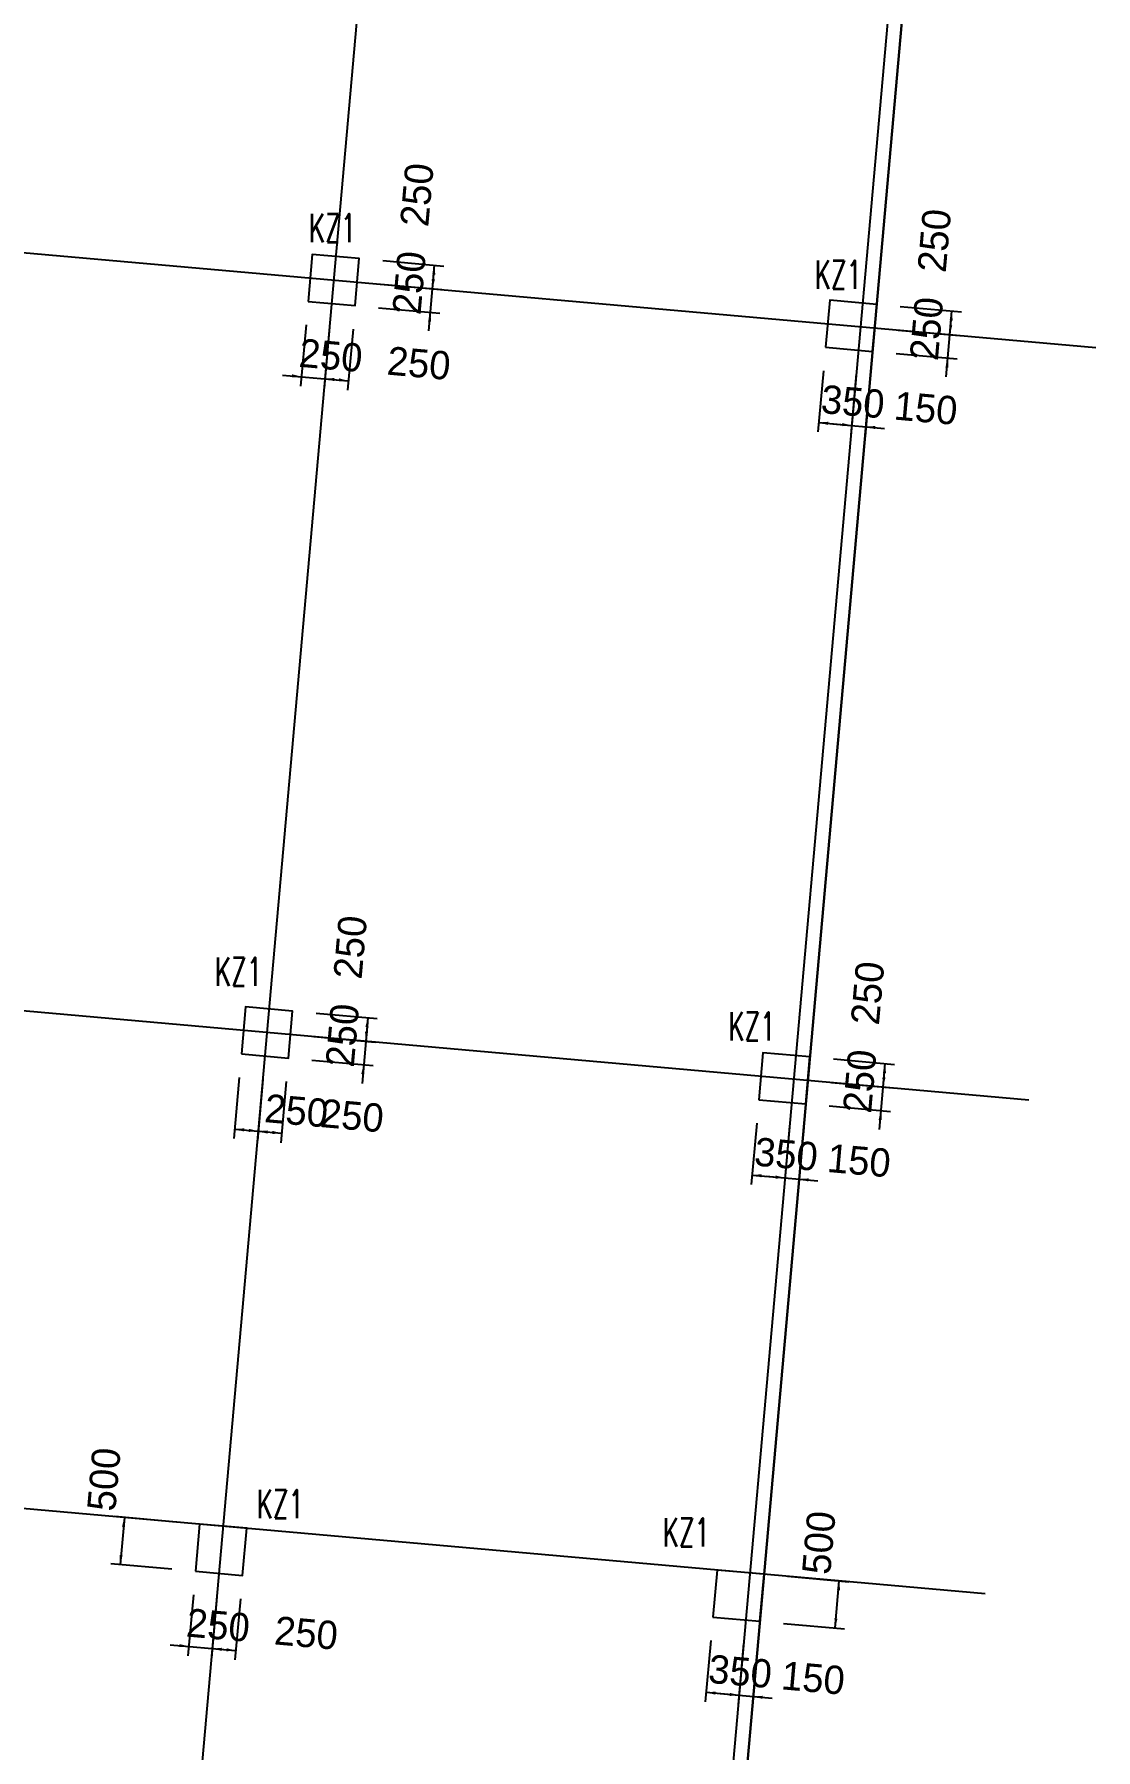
# Model space of a CAD drawing. Extents: x 387171 to 699106, y 11966 to 245688.
# Drawn here: x 652771 to 664010, y 52155 to 70321 of the extents above; entities that cross this region are included whole.
import ezdxf

# ---------------------------------------------------------------- set-up
doc = ezdxf.new("R2010")
doc.units = 0
doc.header["$LTSCALE"] = 100
doc.header["$MEASUREMENT"] = 0
for name, color, linetype in [('COLU', 7, 'Continuous'), ('DIM', 3, 'Continuous'), ('DOTE', 253, 'Continuous'), ('NUM', 7, 'Continuous')]:
    doc.layers.add(name, color=color, linetype=linetype)
doc.styles.add('hztxt', font='hztxt')
doc.styles.get("Standard").update_dxf_attribs({"font": 'standard'})
doc.dimstyles.get("Standard").update_dxf_attribs({"dimtxt": 300, "dimasz": 100, "dimexe": 100, "dimexo": 250, "dimgap": 100, "dimtad": 0, "dimtoh": 1, "dimdec": 0, "dimdsep": 46, "dimcen": 0.09, "dimclrt": 7, "dimadec": 0, "dimazin": 0, "dimtfac": 1, "dimtdec": 4, "dimtofl": 0, "dimtmove": 0, "dimatfit": 3, "dimfxl": 1, "dimtolj": 1, "dimtzin": 0, "dimarcsym": 0})

# ---------------------------------------------------------------- blocks, each defined once
blk = doc.blocks.new('*D430')
at = {"layer": 'DIM', "color": 0, "linetype": 'ByBlock', "lineweight": -2}
for p, q in [((660420, 58789), (660362, 58142)), ((660768, 58758), (660711, 58111)), ((660371, 58241), (660720, 58210))]:
    blk.add_line(p, q, dxfattribs=at)
for points in [[(660371, 58241), (660472, 58249), (660469, 58216)], [(660720, 58210), (660619, 58202), (660622, 58236)]]:
    blk.add_solid(points, dxfattribs=at)
at = {"layer": 'DIM', "color": 7, "linetype": 'Continuous', "lineweight": -2, "insert": (660732, 58460), "char_height": 300, "width": 566.67, "attachment_point": 5, "rotation": 354.9316, "style": 'hztxt'}
blk.add_mtext('350', dxfattribs=at)
blk = doc.blocks.new('*D2976')
at = {"layer": 'DIM', "color": 0, "linetype": 'ByBlock', "lineweight": -2}
for p, q in [((660768, 58758), (660711, 58111)), ((660918, 58745), (660860, 58097)), ((660521, 58228), (661068, 58179))]:
    blk.add_line(p, q, dxfattribs=at)
for points in [[(660720, 58210), (660619, 58202), (660622, 58236)], [(660869, 58197), (660970, 58205), (660967, 58172)]]:
    blk.add_solid(points, dxfattribs=at)
at = {"layer": 'DIM', "color": 7, "linetype": 'Continuous', "lineweight": -2, "insert": (661504, 58392), "char_height": 300, "width": 476.67, "attachment_point": 5, "rotation": 354.9316, "style": 'hztxt'}
blk.add_mtext('150', dxfattribs=at)
blk = doc.blocks.new('*D2584')
at = {"layer": 'DIM', "color": 0, "linetype": 'ByBlock', "lineweight": -2}
for p, q in [((661719, 58724), (661777, 59371)), ((661211, 59221), (661858, 59163)), ((661189, 58972), (661836, 58914))]:
    blk.add_line(p, q, dxfattribs=at)
for points in [[(661759, 59172), (661751, 59273), (661784, 59270)], [(661737, 58923), (661745, 58822), (661711, 58825)]]:
    blk.add_solid(points, dxfattribs=at)
at = {"layer": 'DIM', "color": 7, "linetype": 'Continuous', "lineweight": -2, "insert": (661513, 59234), "char_height": 300, "width": 566.67, "attachment_point": 5, "rotation": 84.9316, "style": 'hztxt'}
blk.add_mtext('250', dxfattribs=at)
blk = doc.blocks.new('*D2508')
at = {"layer": 'DIM', "color": 0, "linetype": 'ByBlock', "lineweight": -2}
for p, q in [((661233, 59470), (661881, 59412)), ((661759, 59172), (661781, 59421)), ((661211, 59221), (661858, 59163))]:
    blk.add_line(p, q, dxfattribs=at)
for points in [[(661781, 59421), (661789, 59320), (661756, 59323)], [(661759, 59172), (661751, 59273), (661784, 59270)]]:
    blk.add_solid(points, dxfattribs=at)
at = {"layer": 'DIM', "color": 7, "linetype": 'Continuous', "lineweight": -2, "insert": (661596, 60167), "char_height": 300, "width": 566.67, "attachment_point": 5, "rotation": 84.9316, "style": 'hztxt'}
blk.add_mtext('250', dxfattribs=at)
blk = doc.blocks.new('*D2134')
at = {"layer": 'DIM', "color": 0, "linetype": 'ByBlock', "lineweight": -2}
for p, q in [((655755, 59956), (656402, 59898)), ((656302, 59907), (656280, 59658)), ((655732, 59707), (656380, 59649))]:
    blk.add_line(p, q, dxfattribs=at)
for points in [[(656302, 59907), (656310, 59806), (656277, 59809)], [(656280, 59658), (656273, 59759), (656306, 59756)]]:
    blk.add_solid(points, dxfattribs=at)
at = {"layer": 'DIM', "color": 7, "linetype": 'Continuous', "lineweight": -2, "insert": (656118, 60653), "char_height": 300, "width": 566.67, "attachment_point": 5, "rotation": 84.9316, "style": 'hztxt'}
blk.add_mtext('250', dxfattribs=at)
blk = doc.blocks.new('*D1671')
at = {"layer": 'DIM', "color": 0, "linetype": 'ByBlock', "lineweight": -2}
for p, q in [((656298, 59857), (656241, 59210)), ((655732, 59707), (656380, 59649)), ((655710, 59458), (656358, 59400))]:
    blk.add_line(p, q, dxfattribs=at)
for points in [[(656280, 59658), (656273, 59759), (656306, 59756)], [(656258, 59409), (656266, 59308), (656233, 59311)]]:
    blk.add_solid(points, dxfattribs=at)
at = {"layer": 'DIM', "color": 7, "linetype": 'Continuous', "lineweight": -2, "insert": (656035, 59720), "char_height": 300, "width": 566.67, "attachment_point": 5, "rotation": 84.9316, "style": 'hztxt'}
blk.add_mtext('250', dxfattribs=at)
blk = doc.blocks.new('*D1631')
at = {"layer": 'DIM', "color": 0, "linetype": 'ByBlock', "lineweight": -2}
for p, q in [((654941, 59275), (654884, 58627)), ((655190, 59253), (655133, 58605)), ((654893, 58727), (655142, 58705))]:
    blk.add_line(p, q, dxfattribs=at)
for points in [[(654893, 58727), (654994, 58735), (654991, 58702)], [(655142, 58705), (655041, 58697), (655044, 58730)]]:
    blk.add_solid(points, dxfattribs=at)
at = {"layer": 'DIM', "color": 7, "linetype": 'Continuous', "lineweight": -2, "insert": (655546, 58920), "char_height": 300, "width": 566.67, "attachment_point": 5, "rotation": 354.9316, "style": 'hztxt'}
blk.add_mtext('250', dxfattribs=at)
blk = doc.blocks.new('*D1165')
at = {"layer": 'DIM', "color": 0, "linetype": 'ByBlock', "lineweight": -2}
for p, q in [((655190, 59253), (655133, 58605)), ((655439, 59231), (655382, 58583)), ((655142, 58705), (655391, 58683))]:
    blk.add_line(p, q, dxfattribs=at)
for points in [[(655142, 58705), (655243, 58713), (655240, 58679)], [(655391, 58683), (655290, 58675), (655293, 58708)]]:
    blk.add_solid(points, dxfattribs=at)
at = {"layer": 'DIM', "color": 7, "linetype": 'Continuous', "lineweight": -2, "insert": (656136, 58868), "char_height": 300, "width": 566.67, "attachment_point": 5, "rotation": 354.9316, "style": 'hztxt'}
blk.add_mtext('250', dxfattribs=at)
blk = doc.blocks.new('*D745')
at = {"layer": 'DIM', "color": 0, "linetype": 'ByBlock', "lineweight": -2}
for p, q in [((661127, 66758), (661069, 66110)), ((661475, 66727), (661418, 66079)), ((661078, 66210), (661427, 66179))]:
    blk.add_line(p, q, dxfattribs=at)
for points in [[(661078, 66210), (661179, 66218), (661176, 66184)], [(661427, 66179), (661325, 66171), (661328, 66204)]]:
    blk.add_solid(points, dxfattribs=at)
at = {"layer": 'DIM', "color": 7, "linetype": 'Continuous', "lineweight": -2, "insert": (661439, 66429), "char_height": 300, "width": 566.67, "attachment_point": 5, "rotation": 354.9316, "style": 'hztxt'}
blk.add_mtext('350', dxfattribs=at)
blk = doc.blocks.new('*D663')
at = {"layer": 'DIM', "color": 0, "linetype": 'ByBlock', "lineweight": -2}
for p, q in [((661475, 66727), (661418, 66079)), ((661625, 66714), (661567, 66066)), ((661227, 66197), (661775, 66148))]:
    blk.add_line(p, q, dxfattribs=at)
for points in [[(661427, 66179), (661325, 66171), (661328, 66204)], [(661576, 66166), (661677, 66173), (661674, 66140)]]:
    blk.add_solid(points, dxfattribs=at)
at = {"layer": 'DIM', "color": 7, "linetype": 'Continuous', "lineweight": -2, "insert": (662211, 66360), "char_height": 300, "width": 476.67, "attachment_point": 5, "rotation": 354.9316, "style": 'hztxt'}
blk.add_mtext('150', dxfattribs=at)
blk = doc.blocks.new('*D200')
at = {"layer": 'DIM', "color": 0, "linetype": 'ByBlock', "lineweight": -2}
for p, q in [((662426, 66693), (662483, 67340)), ((661918, 67189), (662565, 67132)), ((661896, 66940), (662543, 66883))]:
    blk.add_line(p, q, dxfattribs=at)
for points in [[(662466, 67141), (662458, 67242), (662491, 67239)], [(662444, 66892), (662451, 66791), (662418, 66794)]]:
    blk.add_solid(points, dxfattribs=at)
at = {"layer": 'DIM', "color": 7, "linetype": 'Continuous', "lineweight": -2, "insert": (662220, 67203), "char_height": 300, "width": 566.67, "attachment_point": 5, "rotation": 84.9316, "style": 'hztxt'}
blk.add_mtext('250', dxfattribs=at)
blk = doc.blocks.new('*D2785')
at = {"layer": 'DIM', "color": 0, "linetype": 'ByBlock', "lineweight": -2}
for p, q in [((661940, 67438), (662587, 67381)), ((662466, 67141), (662488, 67390)), ((661918, 67189), (662565, 67132))]:
    blk.add_line(p, q, dxfattribs=at)
for points in [[(662466, 67141), (662458, 67242), (662491, 67239)], [(662488, 67390), (662495, 67289), (662462, 67292)]]:
    blk.add_solid(points, dxfattribs=at)
at = {"layer": 'DIM', "color": 7, "linetype": 'Continuous', "lineweight": -2, "insert": (662303, 68136), "char_height": 300, "width": 566.67, "attachment_point": 5, "rotation": 84.9316, "style": 'hztxt'}
blk.add_mtext('250', dxfattribs=at)
blk = doc.blocks.new('*D2355')
at = {"layer": 'DIM', "color": 0, "linetype": 'ByBlock', "lineweight": -2}
for p, q in [((655648, 67244), (655591, 66596)), ((655897, 67221), (655840, 66574)), ((655400, 66713), (656048, 66656))]:
    blk.add_line(p, q, dxfattribs=at)
for points in [[(655599, 66696), (655498, 66688), (655501, 66721)], [(655848, 66674), (655950, 66681), (655947, 66648)]]:
    blk.add_solid(points, dxfattribs=at)
at = {"layer": 'DIM', "color": 7, "linetype": 'Continuous', "lineweight": -2, "insert": (655911, 66919), "char_height": 300, "width": 566.67, "attachment_point": 5, "rotation": 354.9316, "style": 'hztxt'}
blk.add_mtext('250', dxfattribs=at)
blk = doc.blocks.new('*D2321')
at = {"layer": 'DIM', "color": 0, "linetype": 'ByBlock', "lineweight": -2}
for p, q in [((655897, 67221), (655840, 66574)), ((656146, 67199), (656089, 66552)), ((655848, 66674), (656097, 66652))]:
    blk.add_line(p, q, dxfattribs=at)
for points in [[(655848, 66674), (655950, 66681), (655947, 66648)], [(656097, 66652), (655996, 66644), (655999, 66677)]]:
    blk.add_solid(points, dxfattribs=at)
at = {"layer": 'DIM', "color": 7, "linetype": 'Continuous', "lineweight": -2, "insert": (656843, 66836), "char_height": 300, "width": 566.67, "attachment_point": 5, "rotation": 354.9316, "style": 'hztxt'}
blk.add_mtext('250', dxfattribs=at)
blk = doc.blocks.new('*D1846')
at = {"layer": 'DIM', "color": 0, "linetype": 'ByBlock', "lineweight": -2}
for p, q in [((656947, 67179), (657005, 67826)), ((656439, 67675), (657087, 67618)), ((656417, 67426), (657065, 67369))]:
    blk.add_line(p, q, dxfattribs=at)
for points in [[(656987, 67627), (656979, 67728), (657013, 67725)], [(656965, 67378), (656973, 67277), (656940, 67280)]]:
    blk.add_solid(points, dxfattribs=at)
at = {"layer": 'DIM', "color": 7, "linetype": 'Continuous', "lineweight": -2, "insert": (656742, 67689), "char_height": 300, "width": 566.67, "attachment_point": 5, "rotation": 84.9316, "style": 'hztxt'}
blk.add_mtext('250', dxfattribs=at)
blk = doc.blocks.new('*D1442')
at = {"layer": 'DIM', "color": 0, "linetype": 'ByBlock', "lineweight": -2}
for p, q in [((656461, 67924), (657109, 67867)), ((656987, 67627), (657009, 67876)), ((656439, 67675), (657087, 67618))]:
    blk.add_line(p, q, dxfattribs=at)
for points in [[(657009, 67876), (657017, 67775), (656984, 67778)], [(656987, 67627), (656979, 67728), (657013, 67725)]]:
    blk.add_solid(points, dxfattribs=at)
at = {"layer": 'DIM', "color": 7, "linetype": 'Continuous', "lineweight": -2, "insert": (656824, 68621), "char_height": 300, "width": 566.67, "attachment_point": 5, "rotation": 84.9316, "style": 'hztxt'}
blk.add_mtext('250', dxfattribs=at)
blk = doc.blocks.new('*D1357')
at = {"layer": 'DIM', "color": 0, "linetype": 'ByBlock', "lineweight": -2}
for p, q in [((659934, 53310), (659876, 52663)), ((660282, 53280), (660225, 52632)), ((659885, 52763), (660234, 52732))]:
    blk.add_line(p, q, dxfattribs=at)
for points in [[(659885, 52763), (659986, 52770), (659983, 52737)], [(660234, 52732), (660133, 52724), (660136, 52757)]]:
    blk.add_solid(points, dxfattribs=at)
at = {"layer": 'DIM', "color": 7, "linetype": 'Continuous', "lineweight": -2, "insert": (660246, 52982), "char_height": 300, "width": 566.67, "attachment_point": 5, "rotation": 354.9316, "style": 'hztxt'}
blk.add_mtext('350', dxfattribs=at)
blk = doc.blocks.new('*D927')
at = {"layer": 'DIM', "color": 0, "linetype": 'ByBlock', "lineweight": -2}
for p, q in [((660282, 53280), (660225, 52632)), ((660432, 53266), (660374, 52619)), ((660035, 52749), (660583, 52701))]:
    blk.add_line(p, q, dxfattribs=at)
for points in [[(660234, 52732), (660133, 52724), (660136, 52757)], [(660383, 52718), (660484, 52726), (660481, 52693)]]:
    blk.add_solid(points, dxfattribs=at)
at = {"layer": 'DIM', "color": 7, "linetype": 'Continuous', "lineweight": -2, "insert": (661018, 52913), "char_height": 300, "width": 476.67, "attachment_point": 5, "rotation": 354.9316, "style": 'hztxt'}
blk.add_mtext('150', dxfattribs=at)
blk = doc.blocks.new('*D479')
at = {"layer": 'DIM', "color": 0, "linetype": 'ByBlock', "lineweight": -2}
for p, q in [((660747, 53991), (661395, 53934)), ((661251, 53445), (661295, 53943)), ((660703, 53493), (661350, 53436))]:
    blk.add_line(p, q, dxfattribs=at)
for points in [[(661295, 53943), (661303, 53842), (661270, 53845)], [(661251, 53445), (661243, 53546), (661276, 53543)]]:
    blk.add_solid(points, dxfattribs=at)
at = {"layer": 'DIM', "color": 7, "linetype": 'Continuous', "lineweight": -2, "insert": (661080, 54347), "char_height": 300, "width": 566.67, "attachment_point": 5, "rotation": 84.9316, "style": 'hztxt'}
blk.add_mtext('500', dxfattribs=at)
blk = doc.blocks.new('*D448')
at = {"layer": 'DIM', "color": 0, "linetype": 'ByBlock', "lineweight": -2}
for p, q in [((654273, 54566), (653625, 54623)), ((653725, 54614), (653681, 54116)), ((654228, 54067), (653581, 54125))]:
    blk.add_line(p, q, dxfattribs=at)
for points in [[(653725, 54614), (653733, 54513), (653699, 54516)], [(653681, 54116), (653673, 54217), (653706, 54214)]]:
    blk.add_solid(points, dxfattribs=at)
at = {"layer": 'DIM', "color": 7, "linetype": 'Continuous', "lineweight": -2, "insert": (653510, 55018), "char_height": 300, "width": 566.67, "attachment_point": 5, "rotation": 84.9316, "style": 'hztxt'}
blk.add_mtext('500', dxfattribs=at)
blk = doc.blocks.new('*D2988')
at = {"layer": 'DIM', "color": 0, "linetype": 'ByBlock', "lineweight": -2}
for p, q in [((654455, 53796), (654398, 53149)), ((654704, 53774), (654647, 53127)), ((654208, 53266), (654855, 53209))]:
    blk.add_line(p, q, dxfattribs=at)
for points in [[(654407, 53249), (654306, 53241), (654309, 53274)], [(654656, 53226), (654757, 53234), (654754, 53201)]]:
    blk.add_solid(points, dxfattribs=at)
at = {"layer": 'DIM', "color": 7, "linetype": 'Continuous', "lineweight": -2, "insert": (654718, 53472), "char_height": 300, "width": 566.67, "attachment_point": 5, "rotation": 354.9316, "style": 'hztxt'}
blk.add_mtext('250', dxfattribs=at)
blk = doc.blocks.new('*D2596')
at = {"layer": 'DIM', "color": 0, "linetype": 'ByBlock', "lineweight": -2}
for p, q in [((654704, 53774), (654647, 53127)), ((654953, 53752), (654896, 53105)), ((654656, 53226), (654905, 53204))]:
    blk.add_line(p, q, dxfattribs=at)
for points in [[(654656, 53226), (654757, 53234), (654754, 53201)], [(654905, 53204), (654804, 53197), (654807, 53230)]]:
    blk.add_solid(points, dxfattribs=at)
at = {"layer": 'DIM', "color": 7, "linetype": 'Continuous', "lineweight": -2, "insert": (655650, 53389), "char_height": 300, "width": 566.67, "attachment_point": 5, "rotation": 354.9316, "style": 'hztxt'}
blk.add_mtext('250', dxfattribs=at)

msp = doc.modelspace()

# ---------------------------------------------------------------- linework, layer by layer
at = {"color": 6, "lineweight": 30}
msp.add_lwpolyline([(476181.3, 232428.8), (494258.1, 233154.4), (494258.1, 231537.9), (540808.1, 231537.9), (540808.1, 232387.9), (590208.1, 232387.9), (590208.1, 232187.9), (593108.1, 232187.9), (593108.1, 230737.9), (608058.1, 230737.9), (608058.1, 231687.9), (648158.1, 231687.9), (648158.1, 230737.9), (657058.1, 230737.9), (657158.1, 196187.9), (658248.2, 196187.9), (663075.9, 83077.9), (659946, 47787.8), (654318.1, 48286.9), (653832.2, 42808.4), (496133.5, 56794.9), (482757.4, 68610.1), (476181.3, 232428.8)], dxfattribs=at)
at = {"layer": 'COLU'}
for points in [[(655670.1, 67492.6), (656168.1, 67448.4), (656212.3, 67946.5), (655714.3, 67990.6)], [(661148.6, 67006.7), (661646.6, 66962.5), (661690.8, 67460.6), (661192.8, 67504.7)], [(654963.3, 59523.9), (655461.4, 59479.7), (655505.6, 59977.7), (655007.5, 60021.9)], [(660441.8, 59038), (660939.9, 58993.8), (660984.1, 59491.9), (660486, 59536)], [(654477.4, 54045.4), (654975.5, 54001.2), (655019.7, 54499.3), (654521.6, 54543.4)], [(659955.9, 53559.5), (660454, 53515.3), (660498.2, 54013.4), (660000.1, 54057.5)]]:
    msp.add_lwpolyline(points, close=True, dxfattribs=at)
at = {"layer": 'DOTE'}
for p, q in [((662925.6, 83081.3), (659029.6, 39153.6)), ((656948.3, 79075), (653451.5, 39648.3)), ((569231.6, 75409.9), (664009.5, 67003.9)), ((662839, 53805.8), (502916.7, 67989.4)), ((663302.8, 59035.2), (649257.9, 60280.9))]:
    msp.add_line(p, q, dxfattribs=at)

# ---------------------------------------------------------------- texts
at = {"layer": 'NUM', "color": 200, "width": 0.7}
for p in [(655677.8, 68119.4), (661033.6, 67626.6), (654682.5, 60245.6), (660119, 59664.1), (655125.7, 54605.3), (659424.7, 54305.5)]:
    msp.add_text('KZ1', height=300, dxfattribs=at).set_placement(p)

# ---------------------------------------------------------------- dimensions: what is measured, and where the dimension line sits
at = {"layer": 'DIM', "color": 200}
for p1, p2, distance, picture, middle in [((656190.2, 67697.4), (656212.3, 67946.5), -800, '*D1442', (656779.4, 68115.1)), ((661668.7, 67211.6), (661690.8, 67460.6), -800, '*D2785', (662257.9, 67629.2)), ((656168.1, 67448.4), (656190.2, 67697.4), -800, '*D1846', (656696.7, 67182.6)), ((655670.1, 67492.6), (655919.1, 67470.5), -800, '*D2355', (655404.3, 66964)), ((655919.1, 67470.5), (656168.1, 67448.4), -800, '*D2321', (656336.8, 66881.3)), ((661646.6, 66962.5), (661668.7, 67211.6), -800, '*D200', (662175.2, 66696.7)), ((661148.6, 67006.7), (661497.2, 66975.8), -800, '*D745', (660882.8, 66478.1)), ((661497.2, 66975.8), (661646.6, 66962.5), -800, '*D663', (661799.2, 66396.8)), ((655505.6, 59977.7), (655483.5, 59728.7), 800, '*D2134', (656072.7, 60146.4)), ((660962, 59242.8), (660984.1, 59491.9), -800, '*D2508', (661551.2, 59660.5)), ((655483.5, 59728.7), (655461.4, 59479.7), 800, '*D1671', (655990, 59213.9)), ((654963.3, 59523.9), (655212.4, 59501.8), -800, '*D1631', (655039.3, 58965)), ((655212.4, 59501.8), (655461.4, 59479.7), -800, '*D1165', (655630, 58912.6)), ((660939.9, 58993.8), (660962, 59242.8), -800, '*D2584', (661468.5, 58728)), ((660441.8, 59038), (660790.5, 59007.1), -800, '*D430', (660176, 58509.4)), ((660790.5, 59007.1), (660939.9, 58993.8), -800, '*D2976', (661092.4, 58428.1)), ((654521.6, 54543.4), (654477.4, 54045.4), -800, '*D448', (653453.6, 54387.2)), ((660454, 53515.3), (660498.2, 54013.4), -800, '*D479', (661023.9, 53715.7)), ((654477.4, 54045.4), (654726.5, 54023.3), -800, '*D2988', (654211.6, 53516.8)), ((654726.5, 54023.3), (654975.5, 54001.2), -800, '*D2596', (655144.1, 53434.1)), ((659955.9, 53559.5), (660304.6, 53528.6), -800, '*D1357', (659690.1, 53030.9)), ((660304.6, 53528.6), (660454, 53515.3), -800, '*D927', (660606.5, 52949.6))]:
    dim = msp.add_aligned_dim(p1=p1, p2=p2, distance=distance, dimstyle='Standard', dxfattribs=at)
    dim.commit()
    dim.dimension.update_dxf_attribs({"geometry": picture, "text_midpoint": middle})

doc.saveas('drawing.dxf')
